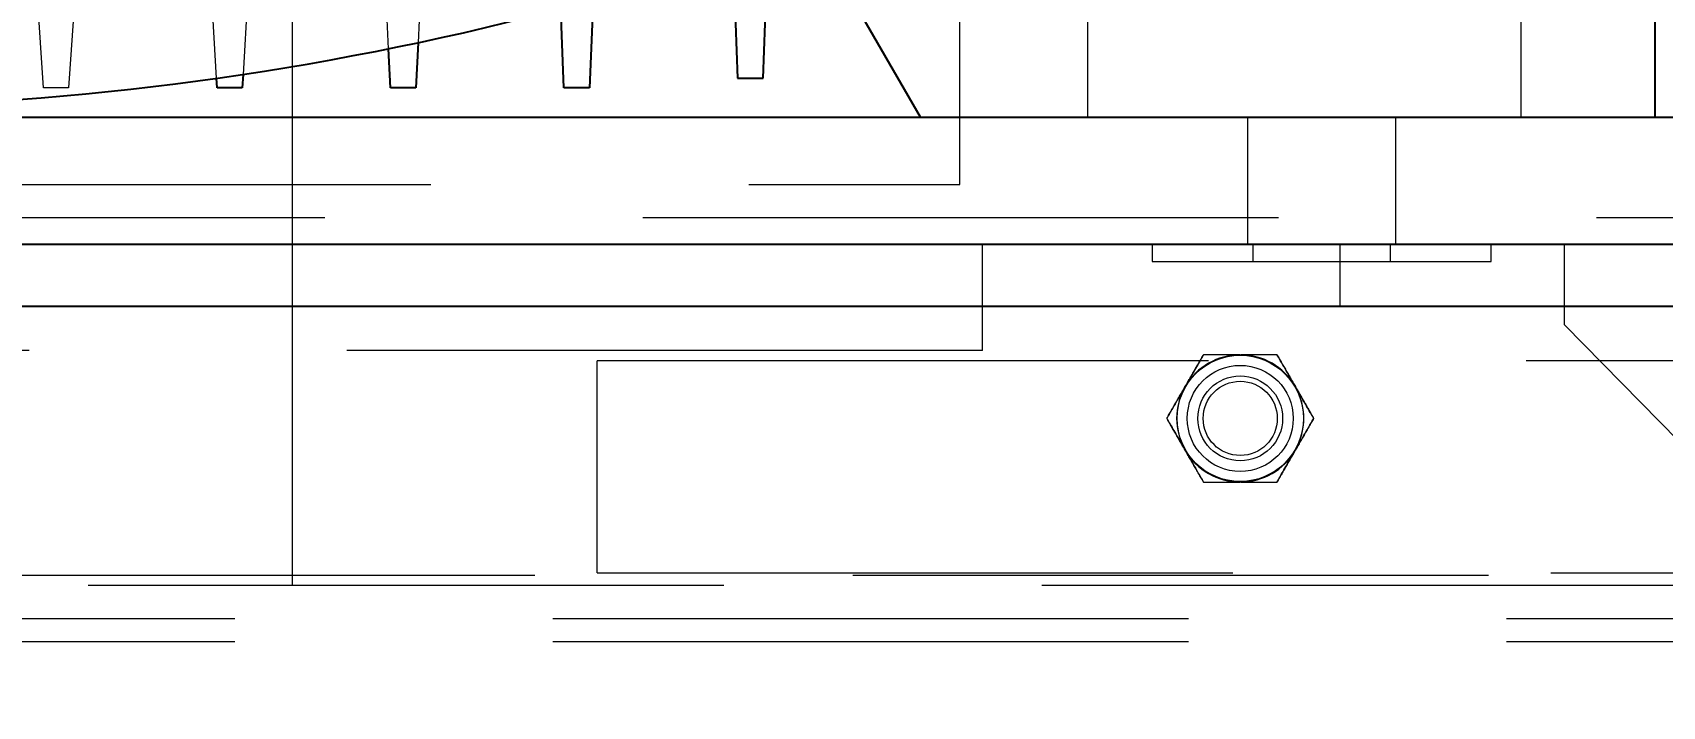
# Model space of a CAD drawing. Header units: millimetres. Extents: x 1293 to 41893, y 1011 to 26911.
# Drawn here: x 13398.4 to 13561.2, y 6410.7 to 6477.9 of the extents above; entities that cross this region are included whole.
import ezdxf

# ---------------------------------------------------------------- set-up
doc = ezdxf.new("R2010")
doc.units = ezdxf.units.MM
doc.header["$LTSCALE"] = 50
doc.linetypes.add('HIDDEN', pattern=[1.905, 1.27, -0.635])
doc.layers.add('CAPA_1', color=7, linetype='Continuous')
doc.styles.add('SLDTEXTSTYLE0', font='TXT', dxfattribs={"width": 0.75})
doc.dimstyles.new('SLDDIMSTYLE0', dxfattribs={"dimtxt": 100, "dimasz": 100, "dimexe": 0, "dimexo": 0.0625, "dimgap": 25, "dimtad": 2, "dimdec": 0, "dimlfac": 1.5, "dimrnd": 1e-09, "dimzin": 12, "dimdsep": 46, "dimtxsty": 'SLDTEXTSTYLE0', "dimsah": 1, "dimcen": 0.09, "dimadec": 0, "dimazin": 3, "dimtfac": 1, "dimtdec": 0, "dimtofl": 0, "dimtmove": 0, "dimatfit": 3, "dimfxl": 1, "dimfrac": 2, "dimtolj": 1, "dimtzin": 12, "dimarcsym": 0})

# ---------------------------------------------------------------- blocks, each defined once
blk = doc.blocks.new('_D_5')
at = {"layer": 'CAPA_1', "transparency": 16777216}
for p, q in [((11574.4, 7831.18), (17588.06, 7831.18)), ((17538.06, 7831.18), (17538.06, 4708.49)), ((16485.16, 4708.49), (17588.06, 4708.49))]:
    blk.add_line(p, q, dxfattribs=at)
for points in [[(17538.06, 7831.18), (17522.68, 7731.18), (17553.45, 7731.18)], [(17538.06, 4708.49), (17553.45, 4808.49), (17522.68, 4808.49)]]:
    blk.add_solid(points, dxfattribs=at)
at = {"layer": 'CAPA_1', "transparency": 16777216, "insert": (17409.15, 6122.06), "char_height": 100, "attachment_point": 1, "rotation": 90, "style": 'SLDTEXTSTYLE0'}
blk.add_mtext('4684', dxfattribs=at)
blk = doc.blocks.new('_D_15')
at = {"layer": 'CAPA_1', "transparency": 16777216}
for p, q in [((6530.12, 8742.38), (6530.12, 9415.65)), ((16745.16, 6492), (16745.16, 9415.65)), ((6530.12, 9365.65), (16745.16, 9365.65))]:
    blk.add_line(p, q, dxfattribs=at)
for points in [[(6530.12, 9365.65), (6630.12, 9350.26), (6630.12, 9381.03)], [(16745.16, 9365.65), (16645.16, 9381.03), (16645.16, 9350.26)]]:
    blk.add_solid(points, dxfattribs=at)
at = {"layer": 'CAPA_1', "transparency": 16777216, "insert": (11452.92, 9494.55), "char_height": 100, "attachment_point": 1, "style": 'SLDTEXTSTYLE0'}
blk.add_mtext('15323', dxfattribs=at)

msp = doc.modelspace()

# ---------------------------------------------------------------- linework, layer by layer
at = {"color": 1, "linetype": 'HIDDEN', "lineweight": 18}
for p, q in [((13491.0054871, 6462.7855382), (13491.0054871, 6589.4522048)), ((13424.3388204, 6422.7855382), (13424.3388204, 6586.1188715)), ((13437.8827333, 6497.9236677), (13436.8841607, 6476.9365658)), ((13433.9414467, 6476.328894), (13433.0027285, 6496.0580287)), ((13416.7489761, 6473.385565), (13415.7465517, 6490.7825175)), ((13420.4504231, 6492.023303), (13419.3987906, 6473.7723496)), ((13399.4863967, 6472.4302403), (13398.459665, 6487.4259871)), ((13403.0521481, 6488.1371442), (13401.9767248, 6472.4302403)), ((13503.7434895, 6481.4969069), (13503.7434895, 6469.4969069)), ((13547.0768228, 6469.4969069), (13547.0768228, 6481.4969069)), ((13401.9767248, 6472.4302403), (13399.4863967, 6472.4302403)), ((13519.7351562, 6469.4969069), (13519.7351562, 6456.7969069)), ((13534.5518228, 6456.7969069), (13534.5518228, 6469.4969069)), ((13374.6721537, 6462.7855382), (13491.0054871, 6462.7855382)), ((13618.0768228, 6459.4522048), (13173.6721537, 6459.4522048)), ((13493.2768228, 6446.2135736), (13493.2768228, 6456.7969069)), ((13510.2101562, 6456.7969069), (13510.2101562, 6455.1035736)), ((13520.2644895, 6456.7969069), (13520.2644895, 6455.1035736)), ((13528.9434895, 6456.7969069), (13528.9434895, 6450.6162403)), ((13534.0224895, 6455.1035736), (13534.0224895, 6456.7969069)), ((13544.0768228, 6455.1035736), (13544.0768228, 6456.7969069)), ((13551.4101562, 6448.7969069), (13551.4101562, 6456.7969069)), ((13510.2101562, 6455.1035736), (13544.0768228, 6455.1035736)), ((13576.7434895, 6422.9745736), (13551.4101562, 6448.7969069)), ((13493.2768228, 6446.2135736), (13256.2101562, 6446.2135736)), ((13454.7684895, 6424.0329069), (13454.7684895, 6445.1995736)), ((13706.3234918, 6445.1995736), (13454.7684895, 6445.1995736)), ((13518.9532221, 6445.8022048), (13519.0577521, 6445.8022048)), ((13513.4800933, 6442.581942), (13513.5323583, 6442.6724677)), ((13524.4786159, 6442.6724677), (13524.5308809, 6442.581942)), ((13513.5323583, 6436.231942), (13513.4800933, 6436.3224677)), ((13524.5308809, 6436.3224677), (13524.4786159, 6436.231942)), ((13519.0577521, 6433.1022048), (13518.9532221, 6433.1022048)), ((13639.0601497, 6423.7929069), (13087.0601497, 6423.7929069)), ((13454.7684895, 6424.0329069), (13706.3044683, 6424.0329069)), ((13753.1804871, 6422.7855382), (11114.4971537, 6422.7855382)), ((13704.3388204, 6419.4522048), (13173.6721537, 6419.4522048)), ((13704.3388204, 6417.1662048), (13173.6721537, 6417.1662048))]:
    msp.add_line(p, q, dxfattribs=at)
at = {"color": 7, "linetype": 'Continuous', "lineweight": 25}
for p, q in [((13560.4101562, 6497.0969069), (13560.4101562, 6469.4969069)), ((13487.0768228, 6469.4969069), (13476.1487953, 6488.4248058)), ((13471.3644079, 6473.3872518), (13471.8290748, 6486.6935726)), ((13468.3683517, 6485.4398511), (13468.7892378, 6473.3872518)), ((13454.3667043, 6481.1896075), (13454.0184468, 6472.4302403)), ((13451.4556954, 6472.4302403), (13451.1419656, 6480.3211697)), ((13434.1269458, 6472.4302403), (13433.9414467, 6476.328894)), ((13436.8841607, 6476.9365658), (13436.6697484, 6472.4302403)), ((13416.8040226, 6472.4302403), (13416.7489761, 6473.385565)), ((13419.3987906, 6473.7723496), (13419.3214573, 6472.4302403)), ((13468.7892378, 6473.3872518), (13471.3644079, 6473.3872518)), ((13419.3214573, 6472.4302403), (13416.8040226, 6472.4302403)), ((13436.6697484, 6472.4302403), (13434.1269458, 6472.4302403)), ((13454.0184468, 6472.4302403), (13451.4556954, 6472.4302403)), ((13131.4101562, 6469.4969069), (13618.0768228, 6469.4969069)), ((13645.3101497, 6456.7969069), (13111.9101497, 6456.7969069)), ((13645.3101497, 6450.6162403), (13111.9101497, 6450.6162403))]:
    msp.add_line(p, q, dxfattribs=at)
at = {"color": 1, "linetype": 'HIDDEN', "lineweight": 18}
for radius in [6.3026787, 5.2916667, 4.2333333, 3.7041667]:
    msp.add_circle((13519.0054871, 6439.4522048), radius, dxfattribs=at)
at = {"color": 7, "linetype": 'Continuous', "lineweight": 25}
msp.add_arc((13374.7434895, 6770.4302403), 300, 273.820426343, 287.568308631, dxfattribs=at)
at = {"color": 1, "linetype": 'HIDDEN', "lineweight": 18}
for start, end in [(90.471574246, 149.528425754), (30.471574246, 89.528425754), (150.471574246, 209.528425754), (330.471574246, 29.528425754), (210.471574246, 269.528425754), (270.471574246, 329.528425754)]:
    msp.add_arc((13519.0054871, 6439.4522048), 6.3502151, start, end, dxfattribs=at)
for points, knots in [([(13511.6733537, 6439.4522048), (13511.991518, 6440.0033461), (13512.6347463, 6441.117581), (13513.5877667, 6442.7684545), (13514.4987817, 6444.346564), (13515.0572867, 6445.3140365), (13515.3390978, 6445.8022048)], [0, 0, 0, 0, 0.2646061211, 0.5349506065, 0.7653448938, 1, 1, 1, 1]), ([(13515.3393129, 6445.8022048), (13515.2250634, 6445.604319), (13514.6367914, 6444.585402), (13514.0251841, 6443.5260671), (13513.5323583, 6442.6724677)], [0, 0, 0, 0, 0.1942119601, 1, 1, 1, 1]), ([(13518.9532221, 6445.8022048), (13518.3293215, 6445.8022048), (13517.1048334, 6445.8022048), (13515.9203022, 6445.8022048), (13515.3393129, 6445.8022048)], [0, 0, 0, 0, 0.5095195514, 1, 1, 1, 1]), ([(13522.6716613, 6445.8022048), (13522.2469874, 6445.8022048), (13521.0660093, 6445.8022048), (13519.8417645, 6445.8022048), (13519.0577521, 6445.8022048)], [0, 0, 0, 0, 0.3595950484, 1, 1, 1, 1]), ([(13524.4786159, 6442.6724677), (13524.2734975, 6443.027743), (13523.6615551, 6444.0876584), (13523.0669556, 6445.1175349), (13522.6716613, 6445.8022048)], [0, 0, 0, 0, 0.3351922062, 1, 1, 1, 1]), ([(13522.6718764, 6445.8022048), (13522.9900512, 6445.2510452), (13523.6333002, 6444.1367746), (13524.5863313, 6442.4858825), (13525.4973367, 6440.9077897), (13526.0558201, 6439.9403546), (13526.3376204, 6439.4522048)], [0, 0, 0, 0, 0.2646176718, 0.5349733347, 0.7653562273, 1, 1, 1, 1]), ([(13513.4800933, 6442.581942), (13513.2749749, 6442.2266667), (13512.6630325, 6441.1667513), (13512.068433, 6440.1368748), (13511.6731386, 6439.4522048)], [0, 0, 0, 0, 0.3351922062, 1, 1, 1, 1]), ([(13526.3378355, 6439.4522048), (13526.223586, 6439.6500907), (13525.635314, 6440.6690077), (13525.0237067, 6441.7283426), (13524.5308809, 6442.581942)], [0, 0, 0, 0, 0.1942119601, 1, 1, 1, 1]), ([(13511.6731386, 6439.4522048), (13511.7873881, 6439.254319), (13512.3756601, 6438.235402), (13512.9872674, 6437.1760671), (13513.4800933, 6436.3224677)], [0, 0, 0, 0, 0.1942119601, 1, 1, 1, 1]), ([(13515.3390978, 6433.1022048), (13515.0209229, 6433.6533645), (13514.377674, 6434.7676351), (13513.4246428, 6436.4185272), (13512.5136375, 6437.9966199), (13511.955154, 6438.9640551), (13511.6733537, 6439.4522048)], [0, 0, 0, 0, 0.2646176718, 0.5349733347, 0.7653562273, 1, 1, 1, 1]), ([(13526.3376204, 6439.4522048), (13526.0194562, 6438.9010636), (13525.3762279, 6437.7868287), (13524.4232074, 6436.1359552), (13523.5121924, 6434.5578457), (13522.9536874, 6433.5903732), (13522.6718764, 6433.1022048)], [0, 0, 0, 0, 0.2646061211, 0.5349506065, 0.7653448938, 1, 1, 1, 1]), ([(13524.5308809, 6436.3224677), (13524.7359992, 6436.677743), (13525.3479416, 6437.7376584), (13525.9425411, 6438.7675349), (13526.3378355, 6439.4522048)], [0, 0, 0, 0, 0.3351922062, 1, 1, 1, 1]), ([(13513.5323583, 6436.231942), (13513.7374766, 6435.8766667), (13514.349419, 6434.8167513), (13514.9440185, 6433.7868748), (13515.3393129, 6433.1022048)], [0, 0, 0, 0, 0.3351922062, 1, 1, 1, 1]), ([(13522.6716613, 6433.1022048), (13522.7859107, 6433.3000907), (13523.3741827, 6434.3190077), (13523.98579, 6435.3783426), (13524.4786159, 6436.231942)], [0, 0, 0, 0, 0.1942119601, 1, 1, 1, 1]), ([(13515.3393129, 6433.1022048), (13515.7639867, 6433.1022048), (13516.9449649, 6433.1022048), (13518.1692096, 6433.1022048), (13518.9532221, 6433.1022048)], [0, 0, 0, 0, 0.3595950484, 1, 1, 1, 1]), ([(13519.0577521, 6433.1022048), (13519.6816527, 6433.1022048), (13520.9061407, 6433.1022048), (13522.0906719, 6433.1022048), (13522.6716613, 6433.1022048)], [0, 0, 0, 0, 0.5095195514, 1, 1, 1, 1])]:
    msp.add_open_spline(points, degree=3, knots=knots, dxfattribs=at)

# ---------------------------------------------------------------- dimensions: what is measured, and where the dimension line sits
at = {"layer": 'CAPA_1'}
dim = msp.add_linear_dim(base=(16745.1618891, 9365.6463094), p1=(6530.1246702, 8678.8772747), p2=(16745.1618891, 6428.5014528), dimstyle='SLDDIMSTYLE0', dxfattribs=at)
dim.commit()
dim.dimension.update_dxf_attribs({"geometry": '_D_15', "text_midpoint": (11637.6432797, 9365.6463094), "dimtype": 160})
dim = msp.add_linear_dim(base=(17538.0605071, 4708.4929069), p1=(11510.8968592, 7831.1769069), p2=(16421.6646746, 4708.4929069), angle=90, dimstyle='SLDDIMSTYLE0', dxfattribs=at)
dim.commit()
dim.dimension.update_dxf_attribs({"geometry": '_D_5', "text_midpoint": (17538.0605071, 6269.8349069), "dimtype": 160})

doc.saveas('drawing.dxf')
